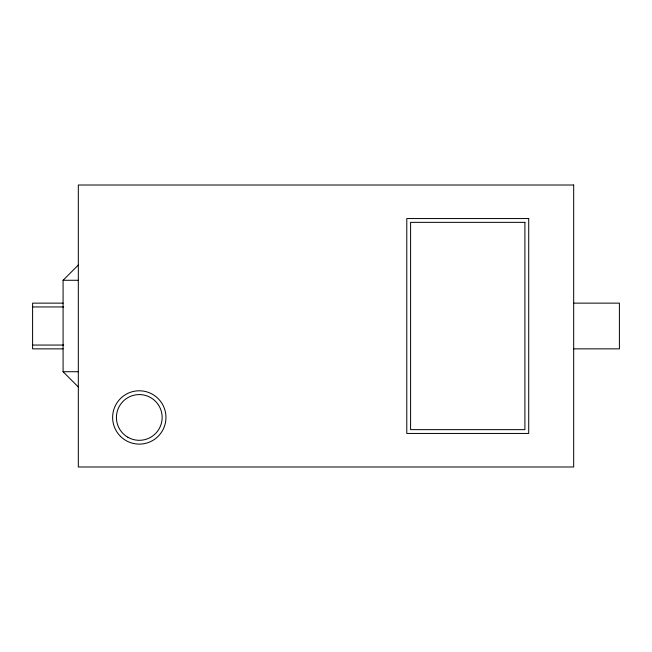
<?xml version="1.0" encoding="UTF-8"?>
<svg xmlns="http://www.w3.org/2000/svg" width="652" height="652" viewBox="0 0 652 652"><rect width="100%" height="100%" fill="white"/><g stroke="black" fill="none" stroke-linecap="round" stroke-linejoin="round"><path stroke-width="0.98" d="M78.321 386.97L63.081 371.721L63.081 280.278L78.321 265.03M63.081 280.278L78.321 280.278M63.081 303.139L32.6 303.139L32.6 348.861L63.081 348.861M573.678 303.139L619.4 303.139L619.4 348.861L573.678 348.861M32.6 306.945L63.684 306.945M32.6 345.055L63.684 345.055M63.081 371.721L78.321 371.721M573.678 185.013L78.321 185.013L78.321 466.987L573.678 466.987L573.678 185.013M528.715 218.55L406.783 218.55L406.783 433.45L528.715 433.45L528.715 218.55M524.901 222.356L410.589 222.356L410.589 429.644L524.901 429.644L524.901 222.356M127.857 437.247A22.861 22.861 0 0 0 162.152 417.451A22.861 22.861 0 0 0 127.857 397.647A22.861 22.861 0 0 0 127.857 437.247M120.433 436.31A26.675 26.675 0 0 0 165.054 424.354A26.675 26.675 0 0 0 132.389 391.689A26.675 26.675 0 0 0 120.433 436.31"/></g></svg>
